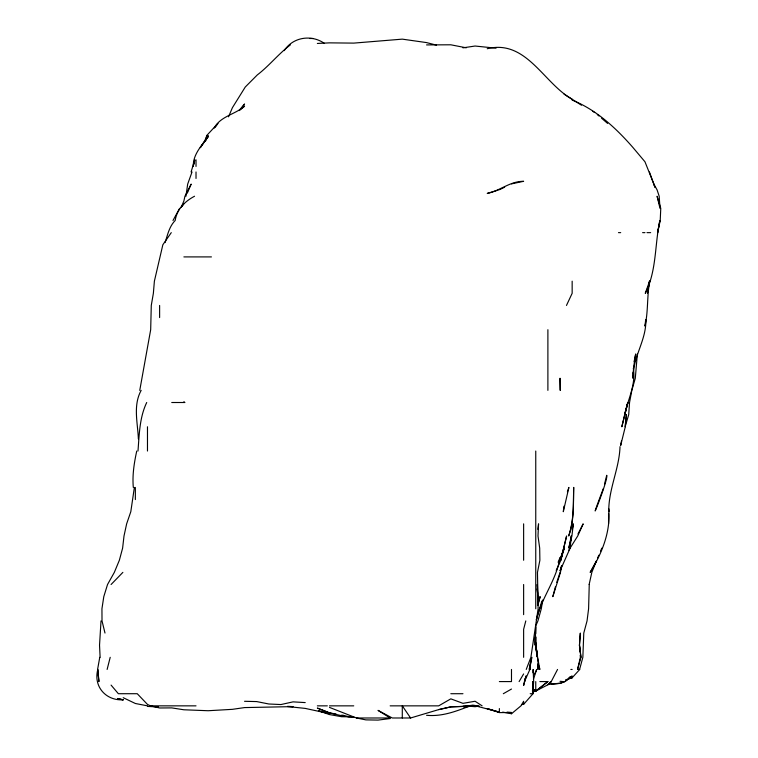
<?xml version="1.0" encoding="UTF-8"?>
<svg xmlns="http://www.w3.org/2000/svg" width="758" height="758" viewBox="0 0 758 758"><rect width="100%" height="100%" fill="white"/><g stroke="black" fill="none" stroke-linecap="round" stroke-linejoin="round"><path stroke-width="1.14" d="M526.232 669.447L530.894 657.319L538.123 608.778L537.469 572.375L539.885 560.247L539.687 548.11L538 535.982L538.559 523.844L537.858 529.359M589.25 584.513L588.596 608.778L587.043 620.916L583.783 633.044L582.855 657.319L579.595 669.447M633.044 372.728L632.939 378.242L633.792 366.105L635.687 353.977L634.086 361.699M535.319 637.459L535.082 645.181L535.754 626.553L535.754 633.783M101.013 620.916L99.535 645.181L100.113 657.319M532.978 672.753L533.12 669.447L533.689 681.584L532.694 693.712L532.618 681.584L533.016 693.712L523.626 704.353L521.447 704.618M645.816 319.781C646.517 338.419 634.683 354.64 633.224 373.069M193.337 166.457C192.75 154.755 201.666 145.508 208.147 136.743L200.302 147.696L208.147 135.568L206.072 139.614M620.025 446.633C619.305 468.814 608.466 489.204 608.75 511.707L608.636 508.609C611.014 531.282 601.909 553.444 590.16 572.375L595.902 561.773M579.965 651.804L579.472 645.181L580.325 633.044L579.453 645.181L580.96 657.319L577.558 669.447L580.382 657.319L580.211 655.111M137.984 451.038C139.292 434.637 139.453 417.667 146.711 402.507M572.157 530.23L573.342 523.844L571.911 535.982L568.794 548.11L571.295 535.982L570.139 548.11L560.029 570.878L561.678 565.563M645.674 319.715L644.963 326.13C648.393 311.405 646.839 296.037 649.739 281.171M637.364 353.977L635.299 378.242L631.831 390.37L629.547 402.507L628.714 414.645L625.123 426.773L626.402 414.645L625.284 426.773L620.688 445.429L621.456 441.08M563.952 506.192L563.298 511.707L568.898 487.441L567.382 491.857M531.244 658.418L529.889 669.447L524.451 681.584L523.626 685.469L526.128 676.07M99.762 657.319L97.583 669.447L98.947 681.584L97.829 669.447C93.187 686.435 105.826 700.875 123.213 699.805L117.698 698.478M194.114 164.249L194.73 159.834L191.092 171.971M185.947 196.237L187.681 184.099L192.02 171.971M570.348 542.595L571.295 535.982M134.374 487.441L130.802 511.707L126.643 523.844L124.009 535.982L122.616 548.11L119.366 560.247L114.335 572.375L107.532 584.513L103.789 596.65L101.942 608.778L102.017 620.916L104.992 633.044M139.756 390.37L150.681 329.702L151.278 305.436L153.372 293.308L154.386 281.171L162.847 244.768L171.28 232.64M537.782 603.264L538.805 596.65M649.407 281.171L647.417 293.308L649.597 281.171L645.276 293.308C656.798 270.701 654.637 244.711 659.877 220.502L657.612 232.64L660.218 220.502L660.768 208.365L657.091 196.237L660 208.365L659.185 196.237L657.091 189.917L653.879 184.099L644.963 161.776L632.826 147.365C615.913 128.026 596.319 109.777 572.157 100.113M542.747 599.957L541.288 608.778L537.924 620.916L535.754 625.9M530.6 661.725L529.245 669.447L531.974 657.319M136.743 451.038C134.138 462.996 132.214 475.181 133.313 487.441M205.56 141.083L206.669 135.568L217.925 123.431L215.319 127.164M589.137 584.513L591.827 572.375L596.423 560.806M525.256 678.277L524.489 681.584L526.024 676.07M206.309 138.875L207.076 135.568L204.499 141.632M624.677 414.645L621.844 426.773L627.851 402.507L624.725 414.645C627.908 399.276 636.133 384.429 633.309 368.312M560.636 570.177L561.697 565.762M561.659 565.762L560.456 572.375L552.828 596.65L555.434 586.72M604.514 484.135L606.722 475.313C608.788 479.767 582.248 543.969 603.34 488.55M624.952 413.536L627.719 402.507M107.124 669.447L110.204 657.319M525.796 620.916L523.626 629.311L523.626 657.319M537.82 605.471L540.189 596.65L537.782 604.372M165.13 242.56C167.556 234.895 169.318 226.405 175.174 220.502C176.974 209.208 184.772 201.401 194.541 196.237M541.875 601.056L536.332 619.807C541.364 597.92 556.514 580.06 560.029 557.594L558.115 562.265M556.742 582.343L560.105 572.375M533.395 679.357L536.711 669.447L534.437 674.374M141.168 390.37C132.868 405.492 137.757 422.699 138.363 438.91M228.528 116.817L232.412 107.683L245.26 87.028L257.332 74.9C269.213 65.832 278.47 53.884 290.352 44.911M561.195 556.344L564.303 548.11L560.721 560.247L566.605 535.982L560.863 560.247L556.192 570.395M597.55 558.22L598.829 555.188M600.535 551.142L601.824 548.11M187.254 193.205L191.168 184.099L184.943 196.237L183.881 201.012L181.153 207.322M566.482 305.436L572.157 293.308L572.157 281.171M577.975 533.954L583.167 523.844L577.729 535.982L568.813 550.137M557.547 669.447L551.237 681.584L547.892 684.796L535.754 691.031L547.892 681.584L539.857 681.584M172.985 220.502L179.618 208.365M519.107 681.584L523.626 673.938M214.23 128.102C220.19 116.268 235.169 114.524 244.55 106.177L239.282 110.564M181.977 206.498L183.881 203.694M241.954 107.655L244.55 104.007L239.092 110.488M111.075 584.513L122.872 572.375M284.231 50.634C292.891 36.962 311.604 34.281 324.433 43.424M547.892 684.796L551.237 681.584L549.559 682.598M502.668 712.122L511.489 713.752L520.954 705.85L523.626 701.292L523.626 704.353M532.448 691.722L535.754 691.305L547.892 681.584M503.321 693.712L511.489 689.041M499.361 189.756L504.676 187.188M569.192 677.538L572.157 676.193L564.862 681.584L560.029 683.384L547.892 684.351M569.125 677.538L572.157 676.193L564.852 681.584L560.029 683.384L551.199 683.877M471.106 705.85L475.086 705.85L450.821 706.863L438.692 709.611L410.59 717.987L392.265 717.987L378.024 710.379L390.152 717.987L356.478 717.987L329.484 707.394M565.544 679.85L572.157 677.766L579.737 669.447L578.553 669.447M469.268 706.181C455.558 711.572 441.658 716.746 426.555 715.287M498.252 190.087L487.223 193.432C500.015 190.874 510.115 181.153 523.626 181.304L511.489 183.881M532.448 690.434L535.754 689.515L532.448 690.424M568.851 678.581L572.157 677.766L568.851 678.628M464.029 707.081L468.321 706.096M438.692 709.611L450.821 706.863L462.958 706.456M471.277 705.651L473.181 705.262M462.958 47.839L475.086 46.03L496.045 48.19M464.123 707.157L473.428 705.85M479.122 706.134L475.086 706.693L467.089 706.039M390.152 718.546L378.024 720.1L365.887 719.882L356.478 717.987M487.223 48.73C526.26 39.056 543.477 83.096 572.025 99.165L581.49 105.229M317.356 43.452L329.484 42.865L353.749 43.111L402.29 39.141L426.555 42.59L436.485 45.158M551.199 683.773L560.029 683.384M475.086 705.85L462.958 706.333L475.086 705.963L479.501 706.494M426.555 44.911L450.821 44.798L466.265 47.811M511.489 713.752L511.489 712.511L499.361 712.605L487.223 708.578L499.361 712.132L499.361 708.569M309.747 38.497L313.149 38.497M618.471 232.64L620.688 232.64M642.604 232.64L644.963 232.64M646.991 232.64L650.648 232.64M183.881 256.905L211.435 256.905M560.427 390.37L560.029 378.242L560.029 390.18M171.744 402.507L184.895 402.507L183.881 401.731M570.869 669.447L572.157 669.447M499.361 681.584L511.489 681.584L511.489 669.447M563.023 681.584L560.029 681.3M450.821 693.712L462.958 693.712M530.193 693.712L533.016 693.712M111.075 685.099L118.362 693.712L137.245 693.712L147.478 704.419L150.472 705.85L196.019 705.85M317.356 705.85L327.333 705.85M329.484 705.85L353.749 705.85M390.152 705.85L438.692 705.85L450.821 698.848L462.958 703.339L475.086 701.254L482.116 705.85M353.749 716.831L341.621 716.717L329.484 714.567L318.455 710.758M244.55 701.292L256.687 701.576L268.815 703.992L280.953 704.552L293.081 701.861L305.218 702.59M147.478 706.428L158.507 706.939M287.566 706.333L293.081 706.608L244.55 707.584L232.412 709.336L208.147 710.729L183.881 709.782L171.744 707.896L159.616 707.981L150.472 705.85M507.074 712.141L511.489 712.511M287.566 706.541L305.218 708.398L329.484 713.657L318.455 710.672M341.621 715.145L343.829 715.381M479.009 706.323L475.493 705.85L499.361 712.132M353.749 717.456L341.621 715.685L329.484 712.937L317.356 708.076L329.484 712.833L336.107 714.093M147.478 705.85L135.35 703.49L123.213 697.692M117.698 698.544L123.213 699.928M564.028 94.125L572.025 99.165M592.841 111.303L594.632 112.544M597.285 114.534L599.01 116.021M601.596 118.248L607.622 123.431M410.59 717.987L402.29 705.85L402.29 717.987M649.416 171.971L654.95 187.292L653.86 184.099M538.445 665.041L539.848 669.447L537.763 658.418M535.518 635.251C534.324 646.915 539.156 657.811 538.057 669.447L537.81 663.932M535.754 648.46L537.517 657.319L535.555 642.405M537.517 657.319L535.489 641.874M579.472 645.181L580.96 657.319M537.1 588.928L537.602 593.334M537.176 584.513L537.82 598.848L537.422 584.513M608.56 513.649L608.56 523.844M547.892 329.702L547.892 390.37M535.754 451.038L535.754 608.778M535.754 681.584L535.754 691.305M523.626 523.844L523.626 560.247M523.626 584.513L523.626 614.643M196.019 159.834L196.019 166.409M196.019 171.971L196.019 178.452M159.616 305.436L159.616 317.574M147.478 426.773L147.478 451.038M135.35 487.441L135.35 499.579M535.754 636.919L535.66 645.181L537.555 657.319L535.754 645.181L535.754 636.919M573.702 487.441C573.2 503.757 574.412 520.329 568.671 535.982C573.986 520.196 573.285 503.805 573.702 487.441M563.999 548.11L560.029 560.247L564.018 548.11M475.086 705.48L470.68 705.461L475.086 705.48M349.343 716.575L341.621 716.168L349.343 716.594M530.335 669.447L529.87 666.14L530.335 669.447"/></g></svg>
